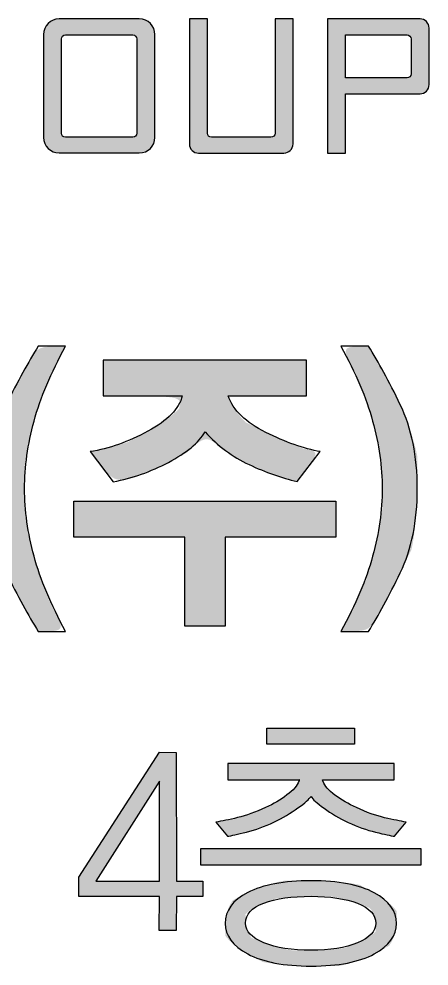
# Model space of a CAD drawing. Header units: millimetres. Extents: x 75184266 to 76346726, y -35850126 to -33679385.
# Drawn here: x 75645722 to 75648601, y -35188139 to -35181498 of the extents above; entities that cross this region are included whole.
import ezdxf

# ---------------------------------------------------------------- set-up
doc = ezdxf.new("R2010")
doc.units = ezdxf.units.MM
doc.header["$LTSCALE"] = 50
doc.header["$MEASUREMENT"] = 0
doc.layers.add('AZ-LINE', color=3, linetype='CONTINUOUS')
doc.layers.add('AZ-TEX2', color=6, linetype='CONTINUOUS')

# ---------------------------------------------------------------- blocks, each defined once
blk = doc.blocks.new('바탕폼')
at = {"layer": 'AZ-TEX2'}
h = blk.add_hatch(color=256, dxfattribs=at)
edge = h.paths.add_edge_path()
edge.add_spline(control_points=[(806.756, 506.258), (806.756, 506.258), (805.629, 506.258), (805.629, 506.258), (805.506, 506.258), (805.409, 506.158), (805.409, 506.038)], knot_values=[4, 4, 4, 4, 5, 5, 5, 6, 6, 6, 6], degree=3, periodic=0)
edge.add_spline(control_points=[(805.409, 506.038), (805.409, 506.038), (805.409, 504.595), (805.409, 504.595), (805.409, 504.473), (805.506, 504.376), (805.629, 504.376)], knot_values=[2, 2, 2, 2, 3, 3, 3, 4, 4, 4, 4], degree=3, periodic=0)
edge.add_spline(control_points=[(805.629, 504.376), (805.629, 504.376), (806.756, 504.376), (806.756, 504.376), (806.877, 504.376), (806.975, 504.473), (806.975, 504.595)], knot_values=[0, 0, 0, 0, 1, 1, 1, 2, 2, 2, 2], degree=3, periodic=0)
edge.add_spline(control_points=[(806.975, 504.595), (806.975, 504.595), (806.975, 504.956), (806.975, 505.317)], knot_values=[7.5, 7.5, 7.5, 7.5, 8, 8, 8, 8], degree=3, periodic=0)
edge.add_spline(control_points=[(806.975, 505.317), (806.975, 505.677), (806.975, 506.038), (806.975, 506.038), (806.975, 506.158), (806.877, 506.258), (806.756, 506.258)], knot_values=[6, 6, 6, 6, 6.5, 6.5, 6.5, 7.5, 7.5, 7.5, 7.5], degree=3, periodic=0)
edge = h.paths.add_edge_path(flags=16)
edge.add_spline(control_points=[(806.722, 505.978), (806.722, 505.978), (806.722, 504.656), (806.722, 504.656), (806.722, 504.622), (806.694, 504.597), (806.665, 504.597)], knot_values=[5, 5, 5, 5, 6, 6, 6, 7, 7, 7, 7], degree=3, periodic=0)
edge.add_spline(control_points=[(806.665, 504.597), (806.665, 504.597), (805.72, 504.597), (805.72, 504.597), (805.687, 504.597), (805.661, 504.622), (805.661, 504.656)], knot_values=[3, 3, 3, 3, 4, 4, 4, 5, 5, 5, 5], degree=3, periodic=0)
edge.add_spline(control_points=[(805.661, 504.656), (805.661, 504.656), (805.661, 505.978), (805.661, 505.978), (805.661, 506.007), (805.687, 506.036), (805.72, 506.036)], knot_values=[1, 1, 1, 1, 2, 2, 2, 3, 3, 3, 3], degree=3, periodic=0)
edge.add_spline(control_points=[(805.72, 506.036), (805.72, 506.036), (806.665, 506.036), (806.665, 506.036)], knot_values=[0, 0, 0, 0, 1, 1, 1, 1], degree=3, periodic=0)
h = blk.add_hatch(color=256, dxfattribs=at)
edge = h.paths.add_edge_path()
edge.add_spline(control_points=[(807.713, 504.656), (807.713, 504.656), (807.713, 506.258), (807.713, 506.258)], knot_values=[4, 4, 4, 4, 5, 5, 5, 5], degree=3, periodic=0)
edge.add_spline(control_points=[(807.713, 506.258), (807.713, 506.258), (807.46, 506.258), (807.46, 506.258)], knot_values=[3.00001, 3.00001, 3.00001, 3.00001, 3.99999, 3.99999, 3.99999, 3.99999], degree=3, periodic=0)
edge.add_spline(control_points=[(807.46, 506.258), (807.46, 506.258), (807.46, 505.818), (807.46, 505.379)], knot_values=[2.5, 2.5, 2.5, 2.5, 3, 3, 3, 3], degree=3, periodic=0)
edge.add_spline(control_points=[(807.46, 505.379), (807.46, 504.94), (807.46, 504.501), (807.46, 504.501), (807.46, 504.431), (807.517, 504.375), (807.588, 504.375)], knot_values=[1, 1, 1, 1, 1.5, 1.5, 1.5, 2.5, 2.5, 2.5, 2.5], degree=3, periodic=0)
edge.add_spline(control_points=[(807.588, 504.375), (807.588, 504.375), (808.788, 504.375), (808.788, 504.375)], knot_values=[0, 0, 0, 0, 1, 1, 1, 1], degree=3, periodic=0)
edge.add_spline(control_points=[(808.788, 504.375), (808.857, 504.375), (808.916, 504.431), (808.916, 504.503)], knot_values=[11, 11, 11, 11, 12, 12, 12, 12], degree=3, periodic=0)
edge.add_spline(control_points=[(808.916, 504.503), (808.916, 504.503), (808.916, 506.258), (808.916, 506.258)], knot_values=[10, 10, 10, 10, 11, 11, 11, 11], degree=3, periodic=0)
edge.add_spline(control_points=[(808.916, 506.258), (808.916, 506.258), (808.663, 506.258), (808.663, 506.258)], knot_values=[9.00001, 9.00001, 9.00001, 9.00001, 9.99999, 9.99999, 9.99999, 9.99999], degree=3, periodic=0)
edge.add_spline(control_points=[(808.663, 506.258), (808.663, 506.258), (808.663, 505.857), (808.663, 505.457)], knot_values=[8.5, 8.5, 8.5, 8.5, 9, 9, 9, 9], degree=3, periodic=0)
edge.add_spline(control_points=[(808.663, 505.457), (808.663, 505.056), (808.663, 504.656), (808.663, 504.656), (808.663, 504.622), (808.636, 504.597), (808.606, 504.597)], knot_values=[7, 7, 7, 7, 7.5, 7.5, 7.5, 8.5, 8.5, 8.5, 8.5], degree=3, periodic=0)
edge.add_spline(control_points=[(808.606, 504.597), (808.606, 504.597), (807.772, 504.597), (807.772, 504.597), (807.738, 504.597), (807.713, 504.622), (807.713, 504.656)], knot_values=[5, 5, 5, 5, 6, 6, 6, 7, 7, 7, 7], degree=3, periodic=0)
h = blk.add_hatch(color=256, dxfattribs=at)
edge = h.paths.add_edge_path()
edge.add_spline(control_points=[(810.701, 506.258), (810.701, 506.258), (809.402, 506.258), (809.402, 506.258), (809.402, 506.258), (809.402, 505.787), (809.402, 505.317)], knot_values=[3.5, 3.5, 3.5, 3.5, 4.5, 4.5, 4.5, 5, 5, 5, 5], degree=3, periodic=0)
edge.add_spline(control_points=[(809.402, 505.317), (809.402, 504.846), (809.402, 504.375), (809.402, 504.375)], knot_values=[3, 3, 3, 3, 3.5, 3.5, 3.5, 3.5], degree=3, periodic=0)
edge.add_spline(control_points=[(809.402, 504.375), (809.402, 504.375), (809.654, 504.375), (809.654, 504.375)], knot_values=[2.00001, 2.00001, 2.00001, 2.00001, 2.99999, 2.99999, 2.99999, 2.99999], degree=3, periodic=0)
edge.add_spline(control_points=[(809.654, 504.375), (809.654, 504.375), (809.654, 504.583), (809.654, 504.792)], knot_values=[1.5, 1.5, 1.5, 1.5, 2, 2, 2, 2], degree=3, periodic=0)
edge.add_spline(control_points=[(809.654, 504.792), (809.654, 505), (809.654, 505.208), (809.654, 505.208), (809.654, 505.208), (809.916, 505.208), (810.178, 505.208)], knot_values=[0.5, 0.5, 0.5, 0.5, 1, 1, 1, 1.5, 1.5, 1.5, 1.5], degree=3, periodic=0)
edge.add_spline(control_points=[(810.178, 505.208), (810.439, 505.208), (810.701, 505.208), (810.701, 505.208)], knot_values=[0, 0, 0, 0, 0.5, 0.5, 0.5, 0.5], degree=3, periodic=0)
edge.add_spline(control_points=[(810.701, 505.208), (810.772, 505.208), (810.828, 505.262), (810.828, 505.335)], knot_values=[7, 7, 7, 7, 8, 8, 8, 8], degree=3, periodic=0)
edge.add_spline(control_points=[(810.828, 505.335), (810.828, 505.335), (810.828, 506.13), (810.828, 506.13), (810.828, 506.199), (810.772, 506.258), (810.701, 506.258)], knot_values=[5, 5, 5, 5, 6, 6, 6, 7, 7, 7, 7], degree=3, periodic=0)
edge = h.paths.add_edge_path(flags=16)
edge.add_spline(control_points=[(809.654, 505.733), (809.654, 505.884), (809.654, 506.036), (809.654, 506.036), (809.654, 506.036), (809.87, 506.036), (810.086, 506.036)], knot_values=[1.5, 1.5, 1.5, 1.5, 2, 2, 2, 2.5, 2.5, 2.5, 2.5], degree=3, periodic=0)
edge.add_spline(control_points=[(810.086, 506.036), (810.302, 506.036), (810.518, 506.036), (810.518, 506.036), (810.549, 506.036), (810.577, 506.007), (810.577, 505.978)], knot_values=[0, 0, 0, 0, 0.5, 0.5, 0.5, 1.5, 1.5, 1.5, 1.5], degree=3, periodic=0)
edge.add_spline(control_points=[(810.577, 505.978), (810.577, 505.978), (810.577, 505.856), (810.577, 505.733)], knot_values=[5.5, 5.5, 5.5, 5.5, 6, 6, 6, 6], degree=3, periodic=0)
edge.add_spline(control_points=[(810.577, 505.733), (810.577, 505.61), (810.577, 505.487), (810.577, 505.487), (810.577, 505.454), (810.549, 505.429), (810.518, 505.429)], knot_values=[4, 4, 4, 4, 4.5, 4.5, 4.5, 5.5, 5.5, 5.5, 5.5], degree=3, periodic=0)
edge.add_spline(control_points=[(810.518, 505.429), (810.518, 505.429), (809.654, 505.429), (809.654, 505.429), (809.654, 505.429), (809.654, 505.581), (809.654, 505.733)], knot_values=[2.5, 2.5, 2.5, 2.5, 3.5, 3.5, 3.5, 4, 4, 4, 4], degree=3, periodic=0)
h = blk.add_hatch(color=256, dxfattribs=at)
h.dxf.hatch_style = 2
edge = h.paths.add_edge_path()
edge.add_spline(control_points=[(805.366, 500.938), (805.366, 500.938), (805.366, 500.938), (805.276, 500.611), (805.187, 500.284), (805.143, 499.968), (805.143, 499.662), (805.143, 499.357), (805.187, 499.041), (805.276, 498.713), (805.366, 498.387), (805.513, 498.035), (805.72, 497.659), (805.72, 497.659), (805.335, 497.659), (805.335, 497.659), (805.196, 497.88), (805.046, 498.154), (804.885, 498.482), (804.725, 498.812), (804.645, 499.205), (804.645, 499.662), (804.645, 500.117), (804.725, 500.51), (804.885, 500.84), (805.046, 501.17), (805.196, 501.444), (805.335, 501.661), (805.335, 501.661), (805.72, 501.661), (805.72, 501.661), (805.513, 501.288), (805.366, 500.938)], knot_values=[0, 0, 0, 0, 0.00005, 0.0001, 1, 1, 1, 2, 2, 2, 3, 3, 3, 4, 4, 4, 5, 5, 5, 6, 6, 6, 7, 7, 7, 8, 8, 8, 9, 9, 9, 10, 10, 10, 10], degree=3, periodic=0)
h = blk.add_hatch(color=256, dxfattribs=at)
h.dxf.hatch_style = 2
edge = h.paths.add_edge_path()
edge.add_spline(control_points=[(810.663, 500.117), (810.663, 500.117), (810.663, 500.117), (810.663, 499.662), (810.663, 499.205), (810.583, 498.812), (810.424, 498.482), (810.266, 498.154), (810.116, 497.88), (809.977, 497.659), (809.977, 497.659), (809.588, 497.659), (809.588, 497.659), (809.797, 498.035), (809.946, 498.387), (810.035, 498.713), (810.125, 499.041), (810.169, 499.357), (810.169, 499.662), (810.169, 499.968), (810.125, 500.284), (810.035, 500.611), (809.946, 500.938), (809.797, 501.288), (809.588, 501.661), (809.588, 501.661), (809.977, 501.661), (809.977, 501.661), (810.116, 501.444), (810.266, 501.17), (810.424, 500.84), (810.583, 500.51), (810.663, 500.117)], knot_values=[0, 0, 0, 0, 0.00005, 0.0001, 1, 1, 1, 2, 2, 2, 3, 3, 3, 4, 4, 4, 5, 5, 5, 6, 6, 6, 7, 7, 7, 8, 8, 8, 9, 9, 9, 10, 10, 10, 10], degree=3, periodic=0)
h = blk.add_hatch(color=256, dxfattribs=at)
h.dxf.hatch_style = 2
h.paths.add_polyline_path([(807.962, 498.98), (807.962, 497.734), (807.396, 497.734), (807.396, 498.98), (805.837, 498.98), (805.837, 499.486), (809.517, 499.486), (809.517, 498.98)])
edge = h.paths.add_edge_path()
edge.add_spline(control_points=[(808.531, 499.892), (808.531, 499.892), (808.531, 499.892), (808.298, 500.001), (808.065, 500.11), (807.86, 500.262), (807.681, 500.459), (807.589, 500.306), (807.417, 500.164), (807.167, 500.032), (806.916, 499.9), (806.657, 499.809), (806.389, 499.759), (806.389, 499.759), (806.063, 500.182), (806.063, 500.182), (806.328, 500.223), (806.599, 500.318), (806.876, 500.468), (807.154, 500.618), (807.315, 500.784), (807.359, 500.965), (807.359, 500.965), (806.247, 500.965), (806.247, 500.965), (806.247, 500.965), (806.247, 501.467), (806.247, 501.467), (806.247, 501.467), (809.107, 501.467), (809.107, 501.467), (809.107, 501.467), (809.107, 500.965), (809.107, 500.965), (809.107, 500.965), (808.003, 500.965), (808.003, 500.965), (808.076, 500.763), (808.252, 500.592), (808.532, 500.453), (808.812, 500.313), (809.068, 500.223), (809.299, 500.182), (809.299, 500.182), (808.973, 499.764), (808.973, 499.764), (808.756, 499.814), (808.531, 499.892)], knot_values=[0, 0, 0, 0, 0.00005, 0.0001, 1, 1, 1, 2, 2, 2, 3, 3, 3, 4, 4, 4, 5, 5, 5, 6, 6, 6, 7, 7, 7, 8, 8, 8, 9, 9, 9, 10, 10, 10, 11, 11, 11, 12, 12, 12, 13, 13, 13, 14, 14, 14, 15, 15, 15, 15], degree=3, periodic=0)
h = blk.add_hatch(color=256, dxfattribs=at)
h.dxf.hatch_style = 2
h.paths.add_polyline_path([(807.622, 494.375), (807.622, 494.608), (810.711, 494.608), (810.711, 494.375)])
edge = h.paths.add_edge_path()
edge.add_spline(control_points=[(808.977, 495.492), (808.977, 495.492), (808.977, 495.492), (808.998, 495.554), (809.001, 495.554), (809.001, 495.558), (809.001, 495.565), (809.001, 495.573), (809.002, 495.576), (809.005, 495.576), (809.005, 495.576), (807.998, 495.576), (807.998, 495.576), (807.998, 495.576), (807.998, 495.802), (807.998, 495.802), (807.998, 495.802), (810.336, 495.802), (810.336, 495.802), (810.336, 495.802), (810.336, 495.576), (810.336, 495.576), (810.336, 495.576), (809.332, 495.576), (809.332, 495.576), (809.332, 495.573), (809.333, 495.569), (809.333, 495.563), (809.334, 495.557), (809.336, 495.553), (809.339, 495.55), (809.36, 495.489), (809.415, 495.425), (809.506, 495.36), (809.596, 495.294), (809.695, 495.236), (809.806, 495.184), (809.95, 495.118), (810.084, 495.07), (810.204, 495.042), (810.325, 495.014), (810.424, 494.993), (810.504, 494.981), (810.504, 494.981), (810.343, 494.782), (810.343, 494.782), (810.291, 494.789), (810.202, 494.808), (810.076, 494.839), (809.95, 494.869), (809.821, 494.916), (809.69, 494.977), (809.566, 495.036), (809.453, 495.102), (809.353, 495.175), (809.252, 495.248), (809.191, 495.302), (809.17, 495.339), (809.146, 495.305), (809.084, 495.251), (808.984, 495.179), (808.883, 495.106), (808.771, 495.04), (808.647, 494.981), (808.518, 494.919), (808.39, 494.873), (808.263, 494.841), (808.135, 494.809), (808.046, 494.789), (807.994, 494.782), (807.994, 494.782), (807.833, 494.981), (807.833, 494.981), (807.914, 494.993), (808.016, 495.014), (808.136, 495.044), (808.256, 495.073), (808.388, 495.12), (808.531, 495.184), (808.641, 495.236), (808.741, 495.295), (808.831, 495.362), (808.921, 495.428), (808.977, 495.492)], knot_values=[0, 0, 0, 0, 0.00005, 0.0001, 1, 1, 1, 2, 2, 2, 3, 3, 3, 4, 4, 4, 5, 5, 5, 6, 6, 6, 7, 7, 7, 8, 8, 8, 9, 9, 9, 10, 10, 10, 11, 11, 11, 12, 12, 12, 13, 13, 13, 14, 14, 14, 15, 15, 15, 16, 16, 16, 17, 17, 17, 18, 18, 18, 19, 19, 19, 20, 20, 20, 21, 21, 21, 22, 22, 22, 23, 23, 23, 24, 24, 24, 25, 25, 25, 26, 26, 26, 27, 27, 27, 27], degree=3, periodic=0)
edge = h.paths.add_edge_path()
edge.add_spline(control_points=[(808.492, 493.016), (808.492, 493.016), (808.492, 493.016), (808.28, 493.13), (808.068, 493.243), (807.963, 493.386), (807.963, 493.558), (807.963, 493.738), (808.068, 493.883), (808.28, 493.992), (808.492, 494.102), (808.789, 494.157), (809.17, 494.157), (809.554, 494.157), (809.85, 494.101), (810.058, 493.988), (810.266, 493.876), (810.371, 493.733), (810.371, 493.558), (810.371, 493.386), (810.266, 493.243), (810.058, 493.13), (809.85, 493.016), (809.554, 492.959), (809.17, 492.959), (808.789, 492.959), (808.492, 493.016)], knot_values=[0, 0, 0, 0, 0.00005, 0.0001, 1, 1, 1, 2, 2, 2, 3, 3, 3, 4, 4, 4, 5, 5, 5, 6, 6, 6, 7, 7, 7, 8, 8, 8, 8], degree=3, periodic=0)
edge = h.paths.add_edge_path()
edge.add_spline(control_points=[(808.677, 493.907), (808.677, 493.907), (808.677, 493.907), (808.505, 493.843), (808.332, 493.778), (808.248, 493.685), (808.25, 493.562), (808.25, 493.446), (808.336, 493.354), (808.508, 493.285), (808.68, 493.216), (808.901, 493.181), (809.17, 493.181), (809.435, 493.181), (809.652, 493.216), (809.823, 493.285), (809.994, 493.354), (810.079, 493.446), (810.079, 493.562), (810.079, 493.683), (809.994, 493.775), (809.823, 493.841), (809.652, 493.906), (809.435, 493.939), (809.17, 493.939), (808.898, 493.939), (808.677, 493.907)], knot_values=[0, 0, 0, 0, 0.00005, 0.0001, 1, 1, 1, 2, 2, 2, 3, 3, 3, 4, 4, 4, 5, 5, 5, 6, 6, 6, 7, 7, 7, 8, 8, 8, 8], degree=3, periodic=0)
h.paths.add_polyline_path([(808.549, 496.075), (808.549, 496.3), (809.781, 496.3), (809.781, 496.075)])
h = blk.add_hatch(color=256, dxfattribs=at)
h.dxf.hatch_style = 2
h.paths.add_polyline_path([(807.278, 493.935), (807.274, 493.458), (807.035, 493.458), (807.038, 493.935), (805.908, 493.935), (805.905, 494.209), (807.038, 495.964), (807.274, 495.96), (807.278, 494.153), (807.65, 494.15), (807.65, 493.935)])
h.paths.add_polyline_path([(807.038, 495.554), (806.147, 494.153), (807.038, 494.153)])
for points in [[(807.962, 498.98), (807.962, 497.734), (807.396, 497.734), (807.396, 498.98), (805.837, 498.98), (805.837, 499.486), (809.517, 499.486), (809.517, 498.98), (807.962, 498.98)], [(808.549, 496.075), (808.549, 496.3), (809.781, 496.3), (809.781, 496.075), (808.549, 496.075)], [(807.278, 493.935), (807.274, 493.458), (807.035, 493.458), (807.038, 493.935), (805.908, 493.935), (805.905, 494.209), (807.038, 495.964), (807.274, 495.96), (807.278, 494.153), (807.65, 494.15), (807.65, 493.935), (807.278, 493.935)], [(807.038, 495.554), (806.147, 494.153), (807.038, 494.153), (807.038, 495.554)], [(807.622, 494.375), (807.622, 494.608), (810.711, 494.608), (810.711, 494.375), (807.622, 494.375)]]:
    blk.add_lwpolyline(points, dxfattribs=at)
for points, knots in [([(806.975, 504.595), (806.975, 504.473), (806.877, 504.376), (806.756, 504.376), (806.756, 504.376), (805.629, 504.376), (805.629, 504.376), (805.506, 504.376), (805.409, 504.473), (805.409, 504.595), (805.409, 504.595), (805.409, 506.038), (805.409, 506.038), (805.409, 506.158), (805.506, 506.258), (805.629, 506.258), (805.629, 506.258), (806.756, 506.258), (806.756, 506.258), (806.877, 506.258), (806.975, 506.158), (806.975, 506.038), (806.975, 506.038), (806.975, 504.595), (806.975, 504.595)], [0, 0, 0, 0, 1, 1, 1, 2, 2, 2, 3, 3, 3, 4, 4, 4, 5, 5, 5, 6, 6, 6, 7, 7, 7, 8, 8, 8, 8]), ([(808.788, 504.375), (808.788, 504.375), (807.588, 504.375), (807.588, 504.375), (807.517, 504.375), (807.46, 504.431), (807.46, 504.501), (807.46, 504.501), (807.46, 506.258), (807.46, 506.258), (807.46, 506.258), (807.713, 506.258), (807.713, 506.258), (807.713, 506.258), (807.713, 504.656), (807.713, 504.656), (807.713, 504.622), (807.738, 504.597), (807.772, 504.597), (807.772, 504.597), (808.606, 504.597), (808.606, 504.597), (808.636, 504.597), (808.663, 504.622), (808.663, 504.656), (808.663, 504.656), (808.663, 506.258), (808.663, 506.258), (808.663, 506.258), (808.916, 506.258), (808.916, 506.258), (808.916, 506.258), (808.916, 504.503), (808.916, 504.503), (808.916, 504.431), (808.857, 504.375), (808.788, 504.375)], [0, 0, 0, 0, 1, 1, 1, 2, 2, 2, 3, 3, 3, 4, 4, 4, 5, 5, 5, 6, 6, 6, 7, 7, 7, 8, 8, 8, 9, 9, 9, 10, 10, 10, 11, 11, 11, 12, 12, 12, 12]), ([(810.701, 505.208), (810.701, 505.208), (809.654, 505.208), (809.654, 505.208), (809.654, 505.208), (809.654, 504.375), (809.654, 504.375), (809.654, 504.375), (809.402, 504.375), (809.402, 504.375), (809.402, 504.375), (809.402, 506.258), (809.402, 506.258), (809.402, 506.258), (810.701, 506.258), (810.701, 506.258), (810.772, 506.258), (810.828, 506.199), (810.828, 506.13), (810.828, 506.13), (810.828, 505.335), (810.828, 505.335), (810.828, 505.262), (810.772, 505.208), (810.701, 505.208)], [0, 0, 0, 0, 1, 1, 1, 2, 2, 2, 3, 3, 3, 4, 4, 4, 5, 5, 5, 6, 6, 6, 7, 7, 7, 8, 8, 8, 8]), ([(806.665, 506.036), (806.665, 506.036), (805.72, 506.036), (805.72, 506.036), (805.687, 506.036), (805.661, 506.007), (805.661, 505.978), (805.661, 505.978), (805.661, 504.656), (805.661, 504.656), (805.661, 504.622), (805.687, 504.597), (805.72, 504.597), (805.72, 504.597), (806.665, 504.597), (806.665, 504.597), (806.694, 504.597), (806.722, 504.622), (806.722, 504.656), (806.722, 504.656), (806.722, 505.978), (806.722, 505.978), (806.722, 506.007), (806.694, 506.036), (806.665, 506.036)], [0, 0, 0, 0, 1, 1, 1, 2, 2, 2, 3, 3, 3, 4, 4, 4, 5, 5, 5, 6, 6, 6, 7, 7, 7, 8, 8, 8, 8]), ([(810.577, 505.978), (810.577, 506.007), (810.549, 506.036), (810.518, 506.036), (810.518, 506.036), (809.654, 506.036), (809.654, 506.036), (809.654, 506.036), (809.654, 505.429), (809.654, 505.429), (809.654, 505.429), (810.518, 505.429), (810.518, 505.429), (810.549, 505.429), (810.577, 505.454), (810.577, 505.487), (810.577, 505.487), (810.577, 505.978), (810.577, 505.978)], [0, 0, 0, 0, 1, 1, 1, 2, 2, 2, 3, 3, 3, 4, 4, 4, 5, 5, 5, 6, 6, 6, 6]), ([(805.335, 497.659), (805.196, 497.88), (805.046, 498.154), (804.885, 498.482), (804.725, 498.812), (804.645, 499.205), (804.645, 499.662), (804.645, 500.117), (804.725, 500.51), (804.885, 500.84), (805.046, 501.17), (805.196, 501.444), (805.335, 501.661), (805.335, 501.661), (805.72, 501.661), (805.72, 501.661), (805.513, 501.288), (805.366, 500.938), (805.276, 500.611), (805.187, 500.284), (805.143, 499.968), (805.143, 499.662), (805.143, 499.357), (805.187, 499.041), (805.276, 498.713), (805.366, 498.387), (805.513, 498.035), (805.72, 497.659), (805.72, 497.659), (805.335, 497.659), (805.335, 497.659)], [0, 0, 0, 0, 1, 1, 1, 2, 2, 2, 3, 3, 3, 4, 4, 4, 5, 5, 5, 6, 6, 6, 7, 7, 7, 8, 8, 8, 9, 9, 9, 10, 10, 10, 10]), ([(810.035, 498.713), (810.125, 499.041), (810.169, 499.357), (810.169, 499.662), (810.169, 499.968), (810.125, 500.284), (810.035, 500.611), (809.946, 500.938), (809.797, 501.288), (809.588, 501.661), (809.588, 501.661), (809.977, 501.661), (809.977, 501.661), (810.116, 501.444), (810.266, 501.17), (810.424, 500.84), (810.583, 500.51), (810.663, 500.117), (810.663, 499.662), (810.663, 499.205), (810.583, 498.812), (810.424, 498.482), (810.266, 498.154), (810.116, 497.88), (809.977, 497.659), (809.977, 497.659), (809.588, 497.659), (809.588, 497.659), (809.797, 498.035), (809.946, 498.387), (810.035, 498.713)], [0, 0, 0, 0, 1, 1, 1, 2, 2, 2, 3, 3, 3, 4, 4, 4, 5, 5, 5, 6, 6, 6, 7, 7, 7, 8, 8, 8, 9, 9, 9, 10, 10, 10, 10]), ([(808.973, 499.764), (808.756, 499.814), (808.531, 499.892), (808.298, 500.001), (808.065, 500.11), (807.86, 500.262), (807.681, 500.459), (807.589, 500.306), (807.417, 500.164), (807.167, 500.032), (806.916, 499.9), (806.657, 499.809), (806.389, 499.759), (806.389, 499.759), (806.063, 500.182), (806.063, 500.182), (806.328, 500.223), (806.599, 500.318), (806.876, 500.468), (807.154, 500.618), (807.315, 500.784), (807.359, 500.965), (807.359, 500.965), (806.247, 500.965), (806.247, 500.965), (806.247, 500.965), (806.247, 501.467), (806.247, 501.467), (806.247, 501.467), (809.107, 501.467), (809.107, 501.467), (809.107, 501.467), (809.107, 500.965), (809.107, 500.965), (809.107, 500.965), (808.003, 500.965), (808.003, 500.965), (808.076, 500.763), (808.252, 500.592), (808.532, 500.453), (808.812, 500.313), (809.068, 500.223), (809.299, 500.182), (809.299, 500.182), (808.973, 499.764), (808.973, 499.764)], [0, 0, 0, 0, 1, 1, 1, 2, 2, 2, 3, 3, 3, 4, 4, 4, 5, 5, 5, 6, 6, 6, 7, 7, 7, 8, 8, 8, 9, 9, 9, 10, 10, 10, 11, 11, 11, 12, 12, 12, 13, 13, 13, 14, 14, 14, 15, 15, 15, 15]), ([(810.343, 494.782), (810.291, 494.789), (810.202, 494.808), (810.076, 494.839), (809.95, 494.869), (809.821, 494.916), (809.69, 494.977), (809.566, 495.036), (809.453, 495.102), (809.353, 495.175), (809.252, 495.248), (809.191, 495.302), (809.17, 495.339), (809.146, 495.305), (809.084, 495.251), (808.984, 495.179), (808.883, 495.106), (808.771, 495.04), (808.647, 494.981), (808.518, 494.919), (808.39, 494.873), (808.263, 494.841), (808.135, 494.809), (808.046, 494.789), (807.994, 494.782), (807.994, 494.782), (807.833, 494.981), (807.833, 494.981), (807.914, 494.993), (808.016, 495.014), (808.136, 495.044), (808.256, 495.073), (808.388, 495.12), (808.531, 495.184), (808.641, 495.236), (808.741, 495.295), (808.831, 495.362), (808.921, 495.428), (808.977, 495.492), (808.998, 495.554), (809.001, 495.554), (809.001, 495.558), (809.001, 495.565), (809.001, 495.573), (809.002, 495.576), (809.005, 495.576), (809.005, 495.576), (807.998, 495.576), (807.998, 495.576), (807.998, 495.576), (807.998, 495.802), (807.998, 495.802), (807.998, 495.802), (810.336, 495.802), (810.336, 495.802), (810.336, 495.802), (810.336, 495.576), (810.336, 495.576), (810.336, 495.576), (809.332, 495.576), (809.332, 495.576), (809.332, 495.573), (809.333, 495.569), (809.333, 495.563), (809.334, 495.557), (809.336, 495.553), (809.339, 495.55), (809.36, 495.489), (809.415, 495.425), (809.506, 495.36), (809.596, 495.294), (809.695, 495.236), (809.806, 495.184), (809.95, 495.118), (810.084, 495.07), (810.204, 495.042), (810.325, 495.014), (810.424, 494.993), (810.504, 494.981), (810.504, 494.981), (810.343, 494.782), (810.343, 494.782)], [0, 0, 0, 0, 1, 1, 1, 2, 2, 2, 3, 3, 3, 4, 4, 4, 5, 5, 5, 6, 6, 6, 7, 7, 7, 8, 8, 8, 9, 9, 9, 10, 10, 10, 11, 11, 11, 12, 12, 12, 13, 13, 13, 14, 14, 14, 15, 15, 15, 16, 16, 16, 17, 17, 17, 18, 18, 18, 19, 19, 19, 20, 20, 20, 21, 21, 21, 22, 22, 22, 23, 23, 23, 24, 24, 24, 25, 25, 25, 26, 26, 26, 27, 27, 27, 27]), ([(810.058, 493.13), (809.85, 493.016), (809.554, 492.959), (809.17, 492.959), (808.789, 492.959), (808.492, 493.016), (808.28, 493.13), (808.068, 493.243), (807.963, 493.386), (807.963, 493.558), (807.963, 493.738), (808.068, 493.883), (808.28, 493.992), (808.492, 494.102), (808.789, 494.157), (809.17, 494.157), (809.554, 494.157), (809.85, 494.101), (810.058, 493.988), (810.266, 493.876), (810.371, 493.733), (810.371, 493.558), (810.371, 493.386), (810.266, 493.243), (810.058, 493.13)], [0, 0, 0, 0, 1, 1, 1, 2, 2, 2, 3, 3, 3, 4, 4, 4, 5, 5, 5, 6, 6, 6, 7, 7, 7, 8, 8, 8, 8]), ([(809.823, 493.841), (809.652, 493.906), (809.435, 493.939), (809.17, 493.939), (808.898, 493.939), (808.677, 493.907), (808.505, 493.843), (808.332, 493.778), (808.248, 493.685), (808.25, 493.562), (808.25, 493.446), (808.336, 493.354), (808.508, 493.285), (808.68, 493.216), (808.901, 493.181), (809.17, 493.181), (809.435, 493.181), (809.652, 493.216), (809.823, 493.285), (809.994, 493.354), (810.079, 493.446), (810.079, 493.562), (810.079, 493.683), (809.994, 493.775), (809.823, 493.841)], [0, 0, 0, 0, 1, 1, 1, 2, 2, 2, 3, 3, 3, 4, 4, 4, 5, 5, 5, 6, 6, 6, 7, 7, 7, 8, 8, 8, 8])]:
    blk.add_open_spline(points, degree=3, knots=knots, dxfattribs=at)

msp = doc.modelspace()

# ---------------------------------------------------------------- block references
at = {"layer": 'AZ-LINE', "xscale": 499.40546941707, "yscale": 499.40546941707, "zscale": 499.40546941707}
msp.add_blockref('바탕폼', (75243669.1, -35434325.5), dxfattribs=at)

doc.saveas('drawing.dxf')
